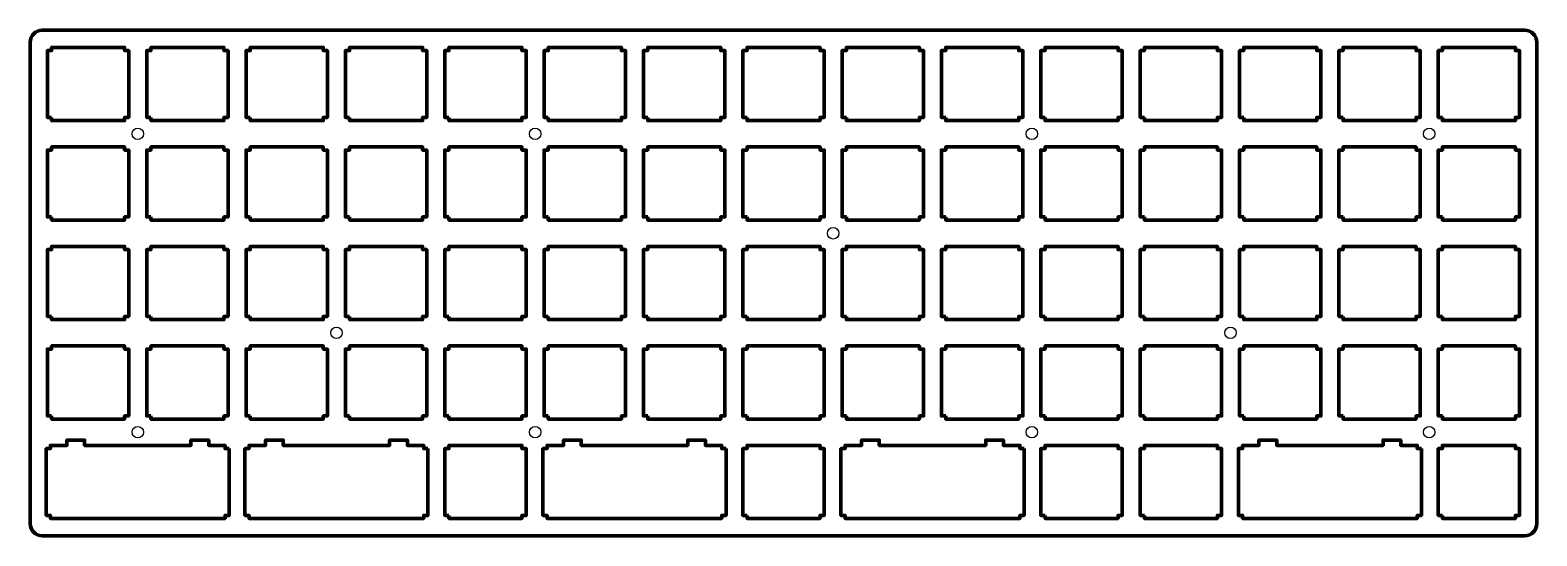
# Model space of a CAD drawing. Header units: millimetres. Extents: x -3 to 286, y -113 to -16.
import ezdxf

# ---------------------------------------------------------------- set-up
doc = ezdxf.new("R2010")
doc.units = ezdxf.units.MM
doc.layers.add('2D$cut THT', color=5, linetype='Continuous', true_color=0x0000ff)

msp = doc.modelspace()

# ---------------------------------------------------------------- linework, layer by layer
at = {"layer": '2D$cut THT', "lineweight": 211}
for p, q in [((283.51, -16.23), (-0.72, -16.23)), ((-3.07, -18.58), (-3.07, -110.72)), ((285.86, -110.72), (285.86, -18.58)), ((-0.72, -113.07), (283.51, -113.07))]:
    msp.add_line(p, q, dxfattribs=at)
for points in [[(1.05, -32.95), (1.05, -33.55), (15.05, -33.55), (15.05, -32.95), (15.85, -32.95), (15.85, -20.15), (15.05, -20.15), (15.05, -19.55), (1.05, -19.55), (1.05, -20.15), (0.24, -20.15), (0.24, -32.95)], [(20.1, -32.95), (20.1, -33.55), (34.1, -33.55), (34.1, -32.95), (34.9, -32.95), (34.9, -20.15), (34.1, -20.15), (34.1, -19.55), (20.1, -19.55), (20.1, -20.15), (19.29, -20.15), (19.29, -32.95)], [(39.15, -32.95), (39.15, -33.55), (53.15, -33.55), (53.15, -32.95), (53.95, -32.95), (53.95, -20.15), (53.15, -20.15), (53.15, -19.55), (39.15, -19.55), (39.15, -20.15), (38.34, -20.15), (38.34, -32.95)], [(58.2, -32.95), (58.2, -33.55), (72.2, -33.55), (72.2, -32.95), (73, -32.95), (73, -20.15), (72.2, -20.15), (72.2, -19.55), (58.2, -19.55), (58.2, -20.15), (57.39, -20.15), (57.39, -32.95)], [(77.25, -32.95), (77.25, -33.55), (91.25, -33.55), (91.25, -32.95), (92.05, -32.95), (92.05, -20.15), (91.25, -20.15), (91.25, -19.55), (77.25, -19.55), (77.25, -20.15), (76.44, -20.15), (76.44, -32.95)], [(96.3, -32.95), (96.3, -33.55), (110.3, -33.55), (110.3, -32.95), (111.1, -32.95), (111.1, -20.15), (110.3, -20.15), (110.3, -19.55), (96.3, -19.55), (96.3, -20.15), (95.49, -20.15), (95.49, -32.95)], [(115.35, -32.95), (115.35, -33.55), (129.35, -33.55), (129.35, -32.95), (130.15, -32.95), (130.15, -20.15), (129.35, -20.15), (129.35, -19.55), (115.35, -19.55), (115.35, -20.15), (114.54, -20.15), (114.54, -32.95)], [(134.4, -32.95), (134.4, -33.55), (148.4, -33.55), (148.4, -32.95), (149.2, -32.95), (149.2, -20.15), (148.4, -20.15), (148.4, -19.55), (134.4, -19.55), (134.4, -20.15), (133.59, -20.15), (133.59, -32.95)], [(153.45, -32.95), (153.45, -33.55), (167.45, -33.55), (167.45, -32.95), (168.25, -32.95), (168.25, -20.15), (167.45, -20.15), (167.45, -19.55), (153.45, -19.55), (153.45, -20.15), (152.64, -20.15), (152.64, -32.95)], [(172.5, -32.95), (172.5, -33.55), (186.5, -33.55), (186.5, -32.95), (187.3, -32.95), (187.3, -20.15), (186.5, -20.15), (186.5, -19.55), (172.5, -19.55), (172.5, -20.15), (171.69, -20.15), (171.69, -32.95)], [(191.55, -32.95), (191.55, -33.55), (205.55, -33.55), (205.55, -32.95), (206.35, -32.95), (206.35, -20.15), (205.55, -20.15), (205.55, -19.55), (191.55, -19.55), (191.55, -20.15), (190.74, -20.15), (190.74, -32.95)], [(210.6, -32.95), (210.6, -33.55), (224.6, -33.55), (224.6, -32.95), (225.4, -32.95), (225.4, -20.15), (224.6, -20.15), (224.6, -19.55), (210.6, -19.55), (210.6, -20.15), (209.79, -20.15), (209.79, -32.95)], [(229.64, -32.95), (229.64, -33.55), (243.65, -33.55), (243.65, -32.95), (244.45, -32.95), (244.45, -20.15), (243.65, -20.15), (243.65, -19.55), (229.64, -19.55), (229.64, -20.15), (228.84, -20.15), (228.84, -32.95)], [(248.69, -32.95), (248.69, -33.55), (262.7, -33.55), (262.7, -32.95), (263.5, -32.95), (263.5, -20.15), (262.7, -20.15), (262.7, -19.55), (248.69, -19.55), (248.69, -20.15), (247.89, -20.15), (247.89, -32.95)], [(267.74, -32.95), (267.74, -33.55), (281.75, -33.55), (281.75, -32.95), (282.55, -32.95), (282.55, -20.15), (281.75, -20.15), (281.75, -19.55), (267.74, -19.55), (267.74, -20.15), (266.94, -20.15), (266.94, -32.95)], [(1.05, -52), (1.05, -52.6), (15.05, -52.6), (15.05, -52), (15.85, -52), (15.85, -39.2), (15.05, -39.2), (15.05, -38.6), (1.05, -38.6), (1.05, -39.2), (0.24, -39.2), (0.24, -52)], [(20.1, -52), (20.1, -52.6), (34.1, -52.6), (34.1, -52), (34.9, -52), (34.9, -39.2), (34.1, -39.2), (34.1, -38.6), (20.1, -38.6), (20.1, -39.2), (19.29, -39.2), (19.29, -52)], [(39.15, -52), (39.15, -52.6), (53.15, -52.6), (53.15, -52), (53.95, -52), (53.95, -39.2), (53.15, -39.2), (53.15, -38.6), (39.15, -38.6), (39.15, -39.2), (38.34, -39.2), (38.34, -52)], [(58.2, -52), (58.2, -52.6), (72.2, -52.6), (72.2, -52), (73, -52), (73, -39.2), (72.2, -39.2), (72.2, -38.6), (58.2, -38.6), (58.2, -39.2), (57.39, -39.2), (57.39, -52)], [(77.25, -52), (77.25, -52.6), (91.25, -52.6), (91.25, -52), (92.05, -52), (92.05, -39.2), (91.25, -39.2), (91.25, -38.6), (77.25, -38.6), (77.25, -39.2), (76.44, -39.2), (76.44, -52)], [(96.3, -52), (96.3, -52.6), (110.3, -52.6), (110.3, -52), (111.1, -52), (111.1, -39.2), (110.3, -39.2), (110.3, -38.6), (96.3, -38.6), (96.3, -39.2), (95.49, -39.2), (95.49, -52)], [(115.35, -52), (115.35, -52.6), (129.35, -52.6), (129.35, -52), (130.15, -52), (130.15, -39.2), (129.35, -39.2), (129.35, -38.6), (115.35, -38.6), (115.35, -39.2), (114.54, -39.2), (114.54, -52)], [(134.4, -52), (134.4, -52.6), (148.4, -52.6), (148.4, -52), (149.2, -52), (149.2, -39.2), (148.4, -39.2), (148.4, -38.6), (134.4, -38.6), (134.4, -39.2), (133.59, -39.2), (133.59, -52)], [(153.45, -52), (153.45, -52.6), (167.45, -52.6), (167.45, -52), (168.25, -52), (168.25, -39.2), (167.45, -39.2), (167.45, -38.6), (153.45, -38.6), (153.45, -39.2), (152.64, -39.2), (152.64, -52)], [(172.5, -52), (172.5, -52.6), (186.5, -52.6), (186.5, -52), (187.3, -52), (187.3, -39.2), (186.5, -39.2), (186.5, -38.6), (172.5, -38.6), (172.5, -39.2), (171.69, -39.2), (171.69, -52)], [(191.55, -52), (191.55, -52.6), (205.55, -52.6), (205.55, -52), (206.35, -52), (206.35, -39.2), (205.55, -39.2), (205.55, -38.6), (191.55, -38.6), (191.55, -39.2), (190.74, -39.2), (190.74, -52)], [(210.6, -52), (210.6, -52.6), (224.6, -52.6), (224.6, -52), (225.4, -52), (225.4, -39.2), (224.6, -39.2), (224.6, -38.6), (210.6, -38.6), (210.6, -39.2), (209.79, -39.2), (209.79, -52)], [(229.64, -52), (229.64, -52.6), (243.65, -52.6), (243.65, -52), (244.45, -52), (244.45, -39.2), (243.65, -39.2), (243.65, -38.6), (229.64, -38.6), (229.64, -39.2), (228.84, -39.2), (228.84, -52)], [(248.69, -52), (248.69, -52.6), (262.7, -52.6), (262.7, -52), (263.5, -52), (263.5, -39.2), (262.7, -39.2), (262.7, -38.6), (248.69, -38.6), (248.69, -39.2), (247.89, -39.2), (247.89, -52)], [(267.74, -52), (267.74, -52.6), (281.75, -52.6), (281.75, -52), (282.55, -52), (282.55, -39.2), (281.75, -39.2), (281.75, -38.6), (267.74, -38.6), (267.74, -39.2), (266.94, -39.2), (266.94, -52)], [(1.05, -71.05), (1.05, -71.65), (15.05, -71.65), (15.05, -71.05), (15.85, -71.05), (15.85, -58.25), (15.05, -58.25), (15.05, -57.65), (1.05, -57.65), (1.05, -58.25), (0.24, -58.25), (0.24, -71.05)], [(20.1, -71.05), (20.1, -71.65), (34.1, -71.65), (34.1, -71.05), (34.9, -71.05), (34.9, -58.25), (34.1, -58.25), (34.1, -57.65), (20.1, -57.65), (20.1, -58.25), (19.29, -58.25), (19.29, -71.05)], [(39.15, -71.05), (39.15, -71.65), (53.15, -71.65), (53.15, -71.05), (53.95, -71.05), (53.95, -58.25), (53.15, -58.25), (53.15, -57.65), (39.15, -57.65), (39.15, -58.25), (38.34, -58.25), (38.34, -71.05)], [(58.2, -71.05), (58.2, -71.65), (72.2, -71.65), (72.2, -71.05), (73, -71.05), (73, -58.25), (72.2, -58.25), (72.2, -57.65), (58.2, -57.65), (58.2, -58.25), (57.39, -58.25), (57.39, -71.05)], [(77.25, -71.05), (77.25, -71.65), (91.25, -71.65), (91.25, -71.05), (92.05, -71.05), (92.05, -58.25), (91.25, -58.25), (91.25, -57.65), (77.25, -57.65), (77.25, -58.25), (76.44, -58.25), (76.44, -71.05)], [(96.3, -71.05), (96.3, -71.65), (110.3, -71.65), (110.3, -71.05), (111.1, -71.05), (111.1, -58.25), (110.3, -58.25), (110.3, -57.65), (96.3, -57.65), (96.3, -58.25), (95.49, -58.25), (95.49, -71.05)], [(115.35, -71.05), (115.35, -71.65), (129.35, -71.65), (129.35, -71.05), (130.15, -71.05), (130.15, -58.25), (129.35, -58.25), (129.35, -57.65), (115.35, -57.65), (115.35, -58.25), (114.54, -58.25), (114.54, -71.05)], [(134.4, -71.05), (134.4, -71.65), (148.4, -71.65), (148.4, -71.05), (149.2, -71.05), (149.2, -58.25), (148.4, -58.25), (148.4, -57.65), (134.4, -57.65), (134.4, -58.25), (133.59, -58.25), (133.59, -71.05)], [(153.45, -71.05), (153.45, -71.65), (167.45, -71.65), (167.45, -71.05), (168.25, -71.05), (168.25, -58.25), (167.45, -58.25), (167.45, -57.65), (153.45, -57.65), (153.45, -58.25), (152.64, -58.25), (152.64, -71.05)], [(172.5, -71.05), (172.5, -71.65), (186.5, -71.65), (186.5, -71.05), (187.3, -71.05), (187.3, -58.25), (186.5, -58.25), (186.5, -57.65), (172.5, -57.65), (172.5, -58.25), (171.69, -58.25), (171.69, -71.05)], [(191.55, -71.05), (191.55, -71.65), (205.55, -71.65), (205.55, -71.05), (206.35, -71.05), (206.35, -58.25), (205.55, -58.25), (205.55, -57.65), (191.55, -57.65), (191.55, -58.25), (190.74, -58.25), (190.74, -71.05)], [(210.6, -71.05), (210.6, -71.65), (224.6, -71.65), (224.6, -71.05), (225.4, -71.05), (225.4, -58.25), (224.6, -58.25), (224.6, -57.65), (210.6, -57.65), (210.6, -58.25), (209.79, -58.25), (209.79, -71.05)], [(229.64, -71.05), (229.64, -71.65), (243.65, -71.65), (243.65, -71.05), (244.45, -71.05), (244.45, -58.25), (243.65, -58.25), (243.65, -57.65), (229.64, -57.65), (229.64, -58.25), (228.84, -58.25), (228.84, -71.05)], [(248.69, -71.05), (248.69, -71.65), (262.7, -71.65), (262.7, -71.05), (263.5, -71.05), (263.5, -58.25), (262.7, -58.25), (262.7, -57.65), (248.69, -57.65), (248.69, -58.25), (247.89, -58.25), (247.89, -71.05)], [(267.74, -71.05), (267.74, -71.65), (281.75, -71.65), (281.75, -71.05), (282.55, -71.05), (282.55, -58.25), (281.75, -58.25), (281.75, -57.65), (267.74, -57.65), (267.74, -58.25), (266.94, -58.25), (266.94, -71.05)], [(1.05, -90.1), (1.05, -90.7), (15.05, -90.7), (15.05, -90.1), (15.85, -90.1), (15.85, -77.3), (15.05, -77.3), (15.05, -76.7), (1.05, -76.7), (1.05, -77.3), (0.24, -77.3), (0.24, -90.1)], [(20.1, -90.1), (20.1, -90.7), (34.1, -90.7), (34.1, -90.1), (34.9, -90.1), (34.9, -77.3), (34.1, -77.3), (34.1, -76.7), (20.1, -76.7), (20.1, -77.3), (19.29, -77.3), (19.29, -90.1)], [(39.15, -90.1), (39.15, -90.7), (53.15, -90.7), (53.15, -90.1), (53.95, -90.1), (53.95, -77.3), (53.15, -77.3), (53.15, -76.7), (39.15, -76.7), (39.15, -77.3), (38.34, -77.3), (38.34, -90.1)], [(58.2, -90.1), (58.2, -90.7), (72.2, -90.7), (72.2, -90.1), (73, -90.1), (73, -77.3), (72.2, -77.3), (72.2, -76.7), (58.2, -76.7), (58.2, -77.3), (57.39, -77.3), (57.39, -90.1)], [(77.25, -90.1), (77.25, -90.7), (91.25, -90.7), (91.25, -90.1), (92.05, -90.1), (92.05, -77.3), (91.25, -77.3), (91.25, -76.7), (77.25, -76.7), (77.25, -77.3), (76.44, -77.3), (76.44, -90.1)], [(96.3, -90.1), (96.3, -90.7), (110.3, -90.7), (110.3, -90.1), (111.1, -90.1), (111.1, -77.3), (110.3, -77.3), (110.3, -76.7), (96.3, -76.7), (96.3, -77.3), (95.49, -77.3), (95.49, -90.1)], [(115.35, -90.1), (115.35, -90.7), (129.35, -90.7), (129.35, -90.1), (130.15, -90.1), (130.15, -77.3), (129.35, -77.3), (129.35, -76.7), (115.35, -76.7), (115.35, -77.3), (114.54, -77.3), (114.54, -90.1)], [(134.4, -90.1), (134.4, -90.7), (148.4, -90.7), (148.4, -90.1), (149.2, -90.1), (149.2, -77.3), (148.4, -77.3), (148.4, -76.7), (134.4, -76.7), (134.4, -77.3), (133.59, -77.3), (133.59, -90.1)], [(153.45, -90.1), (153.45, -90.7), (167.45, -90.7), (167.45, -90.1), (168.25, -90.1), (168.25, -77.3), (167.45, -77.3), (167.45, -76.7), (153.45, -76.7), (153.45, -77.3), (152.64, -77.3), (152.64, -90.1)], [(172.5, -90.1), (172.5, -90.7), (186.5, -90.7), (186.5, -90.1), (187.3, -90.1), (187.3, -77.3), (186.5, -77.3), (186.5, -76.7), (172.5, -76.7), (172.5, -77.3), (171.69, -77.3), (171.69, -90.1)], [(191.55, -90.1), (191.55, -90.7), (205.55, -90.7), (205.55, -90.1), (206.35, -90.1), (206.35, -77.3), (205.55, -77.3), (205.55, -76.7), (191.55, -76.7), (191.55, -77.3), (190.74, -77.3), (190.74, -90.1)], [(210.6, -90.1), (210.6, -90.7), (224.6, -90.7), (224.6, -90.1), (225.4, -90.1), (225.4, -77.3), (224.6, -77.3), (224.6, -76.7), (210.6, -76.7), (210.6, -77.3), (209.79, -77.3), (209.79, -90.1)], [(229.64, -90.1), (229.64, -90.7), (243.65, -90.7), (243.65, -90.1), (244.45, -90.1), (244.45, -77.3), (243.65, -77.3), (243.65, -76.7), (229.64, -76.7), (229.64, -77.3), (228.84, -77.3), (228.84, -90.1)], [(248.69, -90.1), (248.69, -90.7), (262.7, -90.7), (262.7, -90.1), (263.5, -90.1), (263.5, -77.3), (262.7, -77.3), (262.7, -76.7), (248.69, -76.7), (248.69, -77.3), (247.89, -77.3), (247.89, -90.1)], [(267.74, -90.1), (267.74, -90.7), (281.75, -90.7), (281.75, -90.1), (282.55, -90.1), (282.55, -77.3), (281.75, -77.3), (281.75, -76.7), (267.74, -76.7), (267.74, -77.3), (266.94, -77.3), (266.94, -90.1)], [(35.12, -96.35), (34.32, -96.35), (34.32, -95.75), (31.17, -95.75), (31.17, -94.75), (27.77, -94.75), (27.77, -95.75), (7.37, -95.75), (7.37, -94.75), (3.97, -94.75), (3.97, -95.75), (0.82, -95.75), (0.82, -96.35), (0.02, -96.35), (0.02, -109.15), (0.82, -109.15), (0.82, -109.75), (34.32, -109.75), (34.32, -109.15), (35.12, -109.15)], [(73.22, -96.35), (72.42, -96.35), (72.42, -95.75), (69.27, -95.75), (69.27, -94.75), (65.87, -94.75), (65.87, -95.75), (45.47, -95.75), (45.47, -94.75), (42.07, -94.75), (42.07, -95.75), (38.92, -95.75), (38.92, -96.35), (38.12, -96.35), (38.12, -109.15), (38.92, -109.15), (38.92, -109.75), (72.42, -109.75), (72.42, -109.15), (73.22, -109.15)], [(130.37, -96.35), (129.57, -96.35), (129.57, -95.75), (126.42, -95.75), (126.42, -94.75), (123.02, -94.75), (123.02, -95.75), (102.62, -95.75), (102.62, -94.75), (99.22, -94.75), (99.22, -95.75), (96.07, -95.75), (96.07, -96.35), (95.27, -96.35), (95.27, -109.15), (96.07, -109.15), (96.07, -109.75), (129.57, -109.75), (129.57, -109.15), (130.37, -109.15)], [(187.52, -96.35), (186.72, -96.35), (186.72, -95.75), (183.57, -95.75), (183.57, -94.75), (180.17, -94.75), (180.17, -95.75), (159.77, -95.75), (159.77, -94.75), (156.37, -94.75), (156.37, -95.75), (153.22, -95.75), (153.22, -96.35), (152.42, -96.35), (152.42, -109.15), (153.22, -109.15), (153.22, -109.75), (186.72, -109.75), (186.72, -109.15), (187.52, -109.15)], [(263.72, -96.35), (262.92, -96.35), (262.92, -95.75), (259.77, -95.75), (259.77, -94.75), (256.37, -94.75), (256.37, -95.75), (235.97, -95.75), (235.97, -94.75), (232.57, -94.75), (232.57, -95.75), (229.42, -95.75), (229.42, -96.35), (228.62, -96.35), (228.62, -109.15), (229.42, -109.15), (229.42, -109.75), (262.92, -109.75), (262.92, -109.15), (263.72, -109.15)], [(77.25, -109.15), (77.25, -109.75), (91.25, -109.75), (91.25, -109.15), (92.05, -109.15), (92.05, -96.35), (91.25, -96.35), (91.25, -95.75), (77.25, -95.75), (77.25, -96.35), (76.44, -96.35), (76.44, -109.15)], [(134.4, -109.15), (134.4, -109.75), (148.4, -109.75), (148.4, -109.15), (149.2, -109.15), (149.2, -96.35), (148.4, -96.35), (148.4, -95.75), (134.4, -95.75), (134.4, -96.35), (133.59, -96.35), (133.59, -109.15)], [(191.55, -109.15), (191.55, -109.75), (205.55, -109.75), (205.55, -109.15), (206.35, -109.15), (206.35, -96.35), (205.55, -96.35), (205.55, -95.75), (191.55, -95.75), (191.55, -96.35), (190.74, -96.35), (190.74, -109.15)], [(210.6, -109.15), (210.6, -109.75), (224.6, -109.75), (224.6, -109.15), (225.4, -109.15), (225.4, -96.35), (224.6, -96.35), (224.6, -95.75), (210.6, -95.75), (210.6, -96.35), (209.79, -96.35), (209.79, -109.15)], [(267.74, -109.15), (267.74, -109.75), (281.75, -109.75), (281.75, -109.15), (282.55, -109.15), (282.55, -96.35), (281.75, -96.35), (281.75, -95.75), (267.74, -95.75), (267.74, -96.35), (266.94, -96.35), (266.94, -109.15)]]:
    msp.add_lwpolyline(points, close=True, dxfattribs=at)
at = {"layer": '2D$cut THT'}
for centre in [(17.57, -36.08), (93.77, -36.08), (189.02, -36.08), (265.22, -36.08), (150.92, -55.13), (55.67, -74.18), (227.12, -74.18), (17.57, -93.23), (93.77, -93.23), (189.02, -93.23), (265.22, -93.23)]:
    msp.add_circle(centre, 1.1, dxfattribs=at)
at = {"layer": '2D$cut THT', "lineweight": 211}
for centre, start, end in [((-0.72, -18.58), 90, 180), ((283.51, -18.58), 360, 90), ((-0.72, -110.72), 180, 270), ((283.51, -110.72), 270, 0)]:
    msp.add_arc(centre, 2.35, start, end, dxfattribs=at)

doc.saveas('drawing.dxf')
